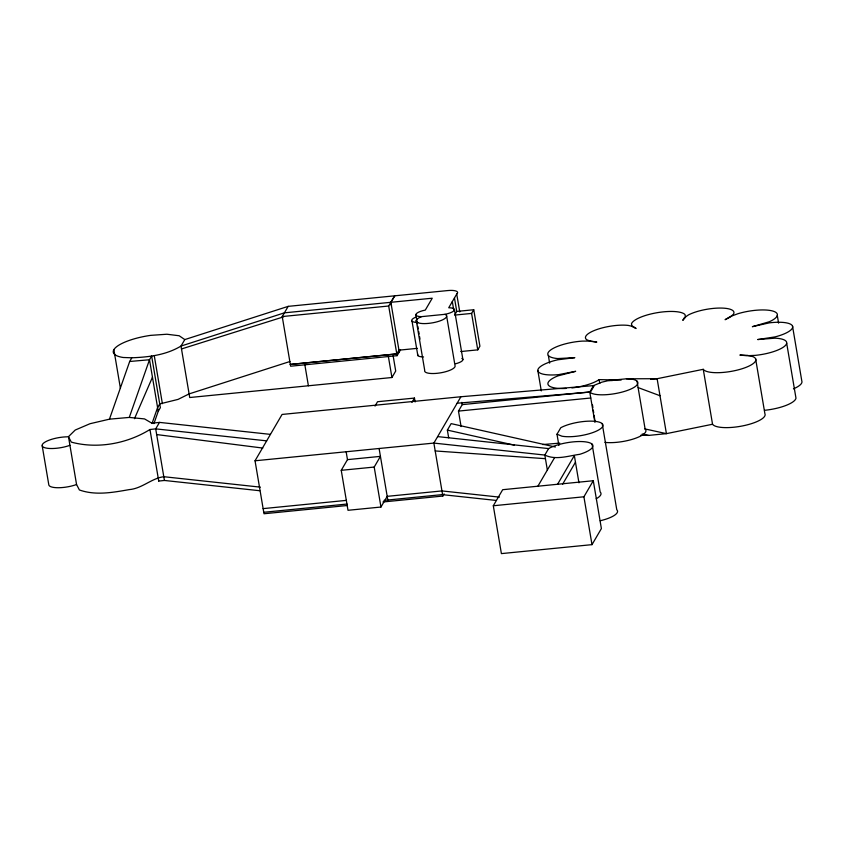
<?xml version="1.0" encoding="UTF-8"?>
<svg xmlns="http://www.w3.org/2000/svg" width="844" height="844" viewBox="0 0 844 844"><rect width="100%" height="100%" fill="white"/><g stroke="black" fill="none" stroke-linecap="round" stroke-linejoin="round"><path stroke-width="1.27" d="M260.395 487.146L163.799 476.712C151.582 478.253 142.14 488.539 129.269 489.604C112.885 492.463 95.52 495.723 79.389 489.963L76.561 484.519L68.469 436.675L75.221 430.039L90.002 423.72L109.446 419.173L129.681 361.485L131.843 357.782C148.787 357.16 166.226 354.997 181.006 346.061L284.407 312.839L432.244 298.206L425.302 310.086A10.972 3.154 -9.6 0 0 416.05 314.095A10.972 3.154 -9.6 0 0 421.472 316.648L444.893 314.327A10.919 3.133 -9.6 0 0 454.272 310.307A10.919 3.133 -9.6 0 0 448.723 307.765L456.731 294.05A12.322 3.545 -9.6 0 0 447.731 290.568L288.184 306.361L184.794 339.583L181.006 346.061L189.721 397.524L391.933 377.511L395.709 371.033L393.104 355.609M109.446 419.173L129.269 417.421L149.504 359.744L151.646 356.073L160.371 407.663L158.229 411.334L153.924 423.593M152.004 423.54L157.596 407.589L159.738 403.928L178.063 399.391L189.109 393.905L289.925 361.506M134.481 418.687L152.458 377.215M270.449 434.375L159.495 422.39L155.707 428.868L164.432 480.458L259.72 490.723M400.531 349.796L397.091 355.672L290.631 366.212L282.234 316.553L288.184 306.361M347.295 505.503L263.993 513.753L255.036 460.782L282.075 414.446L460.919 396.743L594.292 385.539L590.515 392.017L457.142 403.221M397.091 355.672L388.694 306.013L394.728 295.811L390.867 302.3L399.265 351.959M399.043 350.154L396.796 353.879L290.325 364.418M375.01 406.08L377.553 401.723L414.467 398.073L415.121 401.944M499.395 497.127L441.961 490.923L387.196 496.346L380.961 507.033L348.002 510.293L341.24 470.319L347.475 459.632L346.146 451.762M456.752 311.425L454.599 315.097L471.596 313.419L473.748 309.737L456.752 311.425L454.462 297.932M380.961 507.033L374.198 467.059L380.433 456.372L347.475 459.632M411.925 402.419L414.467 398.073M460.761 351.547L477.757 349.859L479.909 346.188L473.748 309.737M460.919 396.743L433.869 443.079L442.826 496.05L382.986 501.969M448.681 437.836L447.373 430.102L451.15 423.625L555.373 447.014M461.088 426.568L458.471 411.091L462.248 404.614L461.868 402.366M442.826 496.05L444.092 493.888M493.307 505.756L502.686 489.699L593.29 480.732L601.382 528.576L592.003 544.644L501.399 553.611L493.307 505.756L583.911 496.789L593.29 480.732M255.036 460.782L433.869 443.079L544.823 455.064C555.658 460.434 568.455 455.855 579.786 454.304A24.719 7.1 -9.6 0 0 586.918 442.087A24.719 7.1 -9.6 0 0 548.6 448.586L544.823 455.064L547.355 470.055M556.998 434.217L560.775 427.739A23.716 6.815 -9.6 0 1 594.872 421.335A23.716 6.815 -9.6 0 1 596.159 431.242A23.716 6.815 -9.6 0 1 561.861 436.179L556.998 434.217L558.907 445.495M594.851 422.137L589.766 392.091L593.543 385.613L601.709 382.205L608.608 380.56L626.438 378.798L657.117 378.713L703.263 369.313A26.85 7.712 -9.6 0 0 737.867 369.946A26.85 7.712 -9.6 0 0 752.911 356.643L747.446 355.356L739.882 355.06L746.74 355.725L755.18 355.377A26.808 7.701 -9.6 0 0 784.709 346.124A26.808 7.701 -9.6 0 0 774.992 338.17L757.743 339.552L775.087 336.893A26.449 7.596 -9.6 0 0 792.505 326.037L801.8 380.971A26.449 7.596 -9.6 0 1 793.423 388.852M537.892 486.207L554.645 457.522M557.589 484.256L574.342 455.57L578.952 482.81M562.579 484.277L575.471 462.206M266.662 440.853L155.707 428.868L149.958 429.501L158.725 481.017M149.958 429.501C127.149 443.691 97.366 449.198 71.297 442.119L68.469 436.675M181.502 348.952L283.753 316.785M755.612 358.774L764.896 413.708A26.85 7.712 -9.6 0 1 742.752 425.882A26.85 7.712 -9.6 0 1 712.547 424.247L666.412 433.647L648.572 435.409L640.796 435.251M159.495 422.39L151.941 423.224L144.556 418.919L129.269 417.421M158.683 481.08L164.432 480.458M282.234 316.553L388.694 306.013M398.959 350.165L417.316 348.35M290.231 364.45L396.859 353.9M650.745 379.336L657.117 378.713L666.412 433.647L644.732 428.879M462.248 404.614L589.302 392.038M458.471 411.091L590.768 397.999M341.24 470.319L374.198 467.059M263.128 508.626L346.43 500.376M263.739 512.287L347.053 504.047M384.009 500.386L442.583 494.584M129.681 361.485L149.504 359.744L158.229 411.334M542.703 444.556L559.772 443.121M608.608 380.56L612.438 380.549M571.915 387.945A27.662 7.944 -9.6 0 0 599.124 379.621L621.142 380.085M131.843 357.782L123.235 357.497A36.324 10.434 -9.6 0 1 116.44 346.863A36.324 10.434 -9.6 0 1 150.665 335.363L166.901 334.235L179.181 335.754L184.794 339.583M626.438 378.798L631.861 379.114A24.719 7.1 -9.6 0 1 624.729 391.331A24.719 7.1 -9.6 0 1 589.766 392.091M435.198 450.949L545.424 458.682M437.646 436.601L548.6 448.586M442.594 494.668L496.114 500.429M156.678 434.565L262.822 448.069M642.2 434.006L648.572 435.409M447.373 430.102L514.281 445.126M638.159 387.607L659.997 395.731M786.682 343.223L795.976 398.157A26.808 7.701 -9.6 0 1 764.474 410.311M777.292 315.456L778.59 323.125M703.263 369.313L712.547 424.247M637.009 381.161L645.101 428.995A24.719 7.1 -9.6 0 1 634.171 438.732A24.719 7.1 -9.6 0 1 604.937 442.372M599.124 379.621L599.767 383.45M602.215 423.646L616.774 509.734A23.716 6.815 -9.6 0 1 600.232 520.748M592.077 444.134L600.168 491.989A24.719 7.1 -9.6 0 1 596.202 498.772M583.911 496.789L592.003 544.644M548.347 355.461L549.634 363.131M792.505 326.037A26.449 7.596 -9.6 0 0 769.211 322.872L752.363 326.681L769.411 321.712A27.62 7.934 -9.6 0 0 772.26 310.898A27.62 7.934 -9.6 0 0 738.025 313.683L730.345 316.542L725.08 319.697L730.482 316.954L733.468 314.158A25.932 7.448 -9.6 0 0 719.288 308.06A25.932 7.448 -9.6 0 0 688.546 314.865L684.357 317.671L682.775 320.361L685.528 317.26L684.98 314.548A27.557 7.912 -9.6 0 0 656.706 312.776A27.557 7.912 -9.6 0 0 631.449 323.885L632.177 326.565L636.102 328.506L633.401 326.586L628.263 325.425A25.837 7.427 -9.6 0 0 597.098 329.455A25.837 7.427 -9.6 0 0 586.759 339.763L590.705 341.335L596.824 342.073L590.568 341.071L582.402 341.103A27.029 7.765 -9.6 0 0 550.932 349.785A27.029 7.765 -9.6 0 0 557.747 358.563L574.838 357.656L557.694 359.808A26.364 7.575 -9.6 0 0 537.828 370.474L541.289 390.92M471.596 313.419L477.757 349.859M456.731 294.05L459.769 311.974M454.452 309.611L462.902 359.544M452.321 301.614L453.777 310.191M446.571 315.667L455.022 365.6A15.456 4.442 -9.6 0 1 439.861 372.953A15.456 4.442 -9.6 0 1 424.701 370.294L416.25 320.361M415.87 314.78L417.379 323.748M417.812 326.311L418.255 328.865M418.687 331.428L419.12 333.992M419.552 336.556L419.985 339.109M412.02 321.142L417.843 355.609M388.229 355.662L391.933 377.511M379.104 448.502L388.061 501.473M304.705 363.933L308.398 385.782M154.294 355.83L162.386 403.675M113.877 349.659L120.439 388.451M42.2 445.801L48.836 485.005A17.808 5.117 -9.6 0 0 58.932 487.726A17.808 5.117 -9.6 0 0 76.561 484.519M592.499 404.962L592.899 407.557M593.29 410.142L593.691 412.737M594.081 415.322L595.083 421.8M390.951 302.289L391.468 305.855M444.893 314.327A15.456 4.442 -9.6 0 1 439.534 321.068A15.456 4.442 -9.6 0 1 419.13 323.094A15.456 4.442 -9.6 0 1 421.472 316.648M537.828 370.474A26.364 7.575 -9.6 0 0 558.601 374.641L575.671 371.318L557.884 375.897A27.662 7.944 -9.6 0 0 548.305 384.991A27.662 7.944 -9.6 0 0 566.06 388.44M417.717 322.471A11.753 3.376 -9.6 0 1 415.965 317.101M423.551 356.938A11.753 3.376 -9.6 0 1 417.738 354.206M461.837 358.415A10.919 3.133 -9.6 0 1 455.57 363.775M69.925 445.315A17.808 5.117 -9.6 0 1 47.264 448.259A17.808 5.117 -9.6 0 1 45.449 441.855A17.808 5.117 -9.6 0 1 67.52 436.812"/></g></svg>
